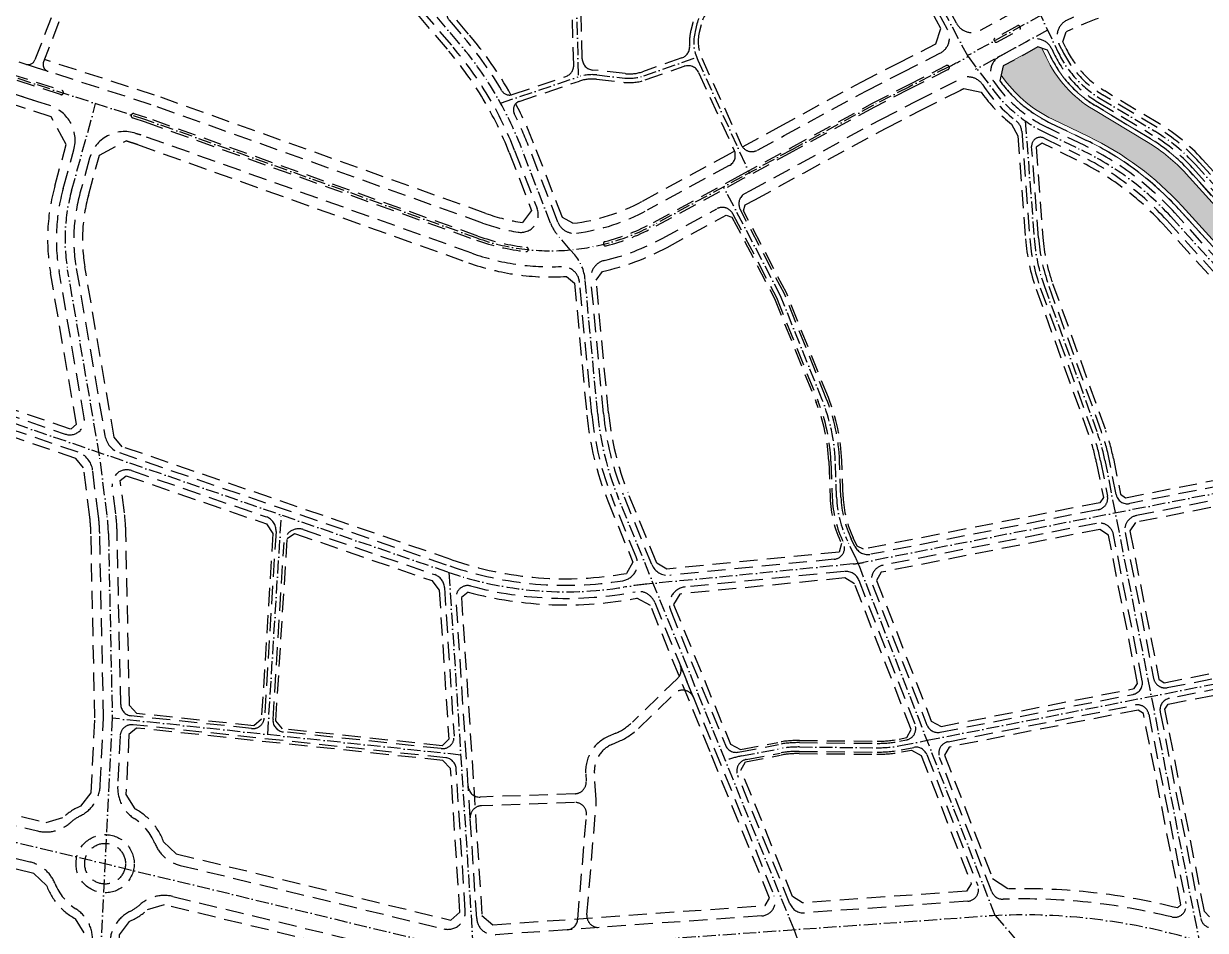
# Model space of a CAD drawing. Header units: metres. Extents: x 566631 to 571261, y 2062953 to 2068466.
# Drawn here: x 567817 to 568630, y 2064263 to 2064887 of the extents above; entities that cross this region are included whole.
import ezdxf

# ---------------------------------------------------------------- set-up
doc = ezdxf.new("R2010")
doc.units = ezdxf.units.M
doc.linetypes.add('ACAD_ISO10W100', pattern=[18.5, 12, -3, 0.5, -3])
doc.linetypes.add('HIDDEN', pattern=[0.375, 0.25, -0.125])
doc.layers.add('datKeSog', color=251, linetype='CONTINUOUS', lineweight=13)
doc.layers.add('datMatNc', color=150, linetype='CONTINUOUS', lineweight=13)
for name, color, linetype in [('hacth sdd', 8, 'CONTINUOUS'), ('LogDg phu', 7, 'CONTINUOUS'), ('TimDg', 222, 'CONTINUOUS'), ('ViaHeSphu', 32, 'CONTINUOUS')]:
    doc.layers.add(name, color=color, linetype=linetype)

msp = doc.modelspace()

# ---------------------------------------------------------------- hatches: boundary and pattern name
at = {"layer": 'hacth sdd'}
h = msp.add_hatch(dxfattribs=at)
h.set_pattern_fill('DASH', color=152, scale=0.5, style=0)
h.set_pattern_definition([(0, (0, 0), (1.5875, 1.5875), [1.5875, -1.5875])])
edge = h.paths.add_edge_path()
edge.add_line((568837.459023007, 2064562.002088362), (568933.7567617416, 2064568.028047977))
edge.add_arc((568912.1476168188, 2064913.352598005), 345.9999999948964, 273.5806910419092, 279.8559016471669)
edge.add_line((568971.3727304877, 2064572.459086909), (569082.6604939118, 2064591.793659801))
edge.add_arc((569096.1829909639, 2064513.95959224), 78.99999999729455, 80.1275580285789, 99.85590164773942, ccw=False)
edge.add_line((569109.7279568327, 2064591.789752841), (569284.9648101089, 2064561.292871193))
edge.add_line((569284.9648101089, 2064561.292871193), (569492.7074316298, 2064518.576231566))
edge.add_line((569492.7074316298, 2064518.576231566), (569496.983472617, 2064555.471076337))
edge.add_line((569496.983472617, 2064555.471076337), (569291.8644043459, 2064597.64825334))
edge.add_line((569291.8644043459, 2064597.64825334), (569116.071801603, 2064628.241853377))
edge.add_arc((569096.1829909626, 2064513.95959224), 115.9999999972407, 80.12755802993507, 99.85590164718238)
edge.add_line((569076.3271725073, 2064628.247590179), (568965.0394090795, 2064608.913017286))
edge.add_arc((568912.1476168189, 2064913.352598), 308.9999999906065, 273.5806910426058, 279.85590164648255, ccw=False)
edge.add_line((568931.4459572303, 2064604.955817778), (568810.8221634476, 2064597.407622779))
edge.add_arc((568807.1373670582, 2064656.292444893), 58.99999999822329, 220.3901456688465, 273.58069104279457, ccw=False)
edge.add_line((568762.200030821, 2064618.061098962), (568694.7763724475, 2064697.311241298))
edge.add_line((568694.7763724475, 2064697.311241298), (568616.5685624428, 2064783.595166433))
edge.add_arc((568530.6205212368, 2064705.691801858), 115.999999997092, 42.18918376869899, 58.96195482312342)
edge.add_line((568590.4309485555, 2064805.083515714), (568552.8553574871, 2064827.695180926))
edge.add_arc((568596.1663565818, 2064899.668490959), 83.99999999863894, 205.3666480584097, 238.96195482191018, ccw=False)
edge.add_line((568520.2652314126, 2064863.68211579), (568517.296330753, 2064869.94401073))
edge.add_line((568517.296330753, 2064869.94401073), (568514.691252699, 2064870.789511987))
edge.add_line((568514.691252699, 2064870.789511987), (568490.7543499671, 2064857.700317553))
edge.add_line((568490.7543499671, 2064857.700317553), (568489.3719363239, 2064851.337591742))
edge.add_line((568489.3719363239, 2064851.337591742), (568491.7213949313, 2064848.198518748))
edge.add_arc((568563.374456986, 2064901.827696425), 89.50000000093384, 216.8132451761377, 244.311221008942)
edge.add_line((568524.5777637353, 2064821.173703387), (568549.3283911821, 2064809.268000215))
edge.add_arc((568458.0803025985, 2064619.573413235), 210.4999999985185, 42.3027196844244, 64.31122101195808, ccw=False)
edge.add_line((568613.7659232428, 2064761.249937487), (568733.6363133776, 2064629.526660228))
edge.add_arc((568577.950692733, 2064487.850135976), 210.499999999523, 27.90010799035599, 42.30271968459482, ccw=False)
edge.add_line((568763.9831722159, 2064586.349712509), (568829.830152009, 2064461.986975649))
edge.add_line((568829.830152009, 2064461.986975649), (568851.5062817704, 2064457.856450257))
edge.add_line((568851.5062817704, 2064457.856450257), (568872.0747026269, 2064482.200784263))
edge.add_line((568872.0747026269, 2064482.200784263), (568846.460165381, 2064524.841300676))
edge.add_line((568846.460165381, 2064524.841300676), (568837.459023007, 2064562.002088362))

# ---------------------------------------------------------------- linework, layer by layer
at = {"layer": 'datKeSog'}
msp.add_lwpolyline([(568697.0307998104, 2064699.291083694), (568618.7913566122, 2064785.60990862, 0.07331596124038856), (568591.9777699516, 2064807.653991073), (568554.4021788836, 2064830.265656284, -0.1476462280280203), (568522.975985883, 2064864.967343475), (568521.2202547744, 2064868.670466282), (568517.2963307527, 2064869.94401073), (568520.2652314152, 2064863.682115785, 0.1476462280085317), (568552.8553574871, 2064827.695180926), (568590.4309485555, 2064805.083515714, -0.07331596123945902), (568616.5685624428, 2064783.595166433), (568694.7763724445, 2064697.311241298)], format="xyb", dxfattribs=at)
msp.add_lwpolyline([(568763.9831722155, 2064586.34971251, 0.06292610803378292), (568733.6363133776, 2064629.526660228), (568613.7659232436, 2064761.249937486, 0.09632648629226859), (568549.3283911821, 2064809.268000215), (568524.5777637387, 2064821.173703386, -0.1205616375840318), (568491.7213949313, 2064848.198518748), (568489.3719363239, 2064851.337591742), (568488.5288899865, 2064847.45736912), (568489.319616315, 2064846.400892681, 0.1205616375679584), (568523.2773159151, 2064818.470217589), (568548.0279433639, 2064806.564514414, -0.09632648628890138), (568611.5471257978, 2064759.230794624), (568731.4175159339, 2064627.507517365, -0.06292610803363761), (568761.3318779711, 2064584.94591807), (568826.0546551674, 2064462.706420758), (568829.8301520089, 2064461.986975648)], format="xyb", close=True, dxfattribs=at)
at = {"layer": 'datMatNc'}
msp.add_lwpolyline([(568694.7763724475, 2064697.311241298), (568616.5685624428, 2064783.595166433, 0.07331596123945902), (568590.4309485555, 2064805.083515714), (568552.8553574871, 2064827.695180926, -0.1476462280266018), (568520.2652314126, 2064863.68211579), (568517.296330753, 2064869.94401073), (568514.691252699, 2064870.789511987), (568490.7543499671, 2064857.700317553), (568489.3719363239, 2064851.337591742), (568491.7213949313, 2064848.198518748, 0.1205616375734042), (568524.5777637353, 2064821.173703387), (568549.3283911821, 2064809.268000215, -0.09632648629079113), (568613.7659232428, 2064761.249937487), (568733.6363133776, 2064629.526660228, -0.06292610803471108)], format="xyb", dxfattribs=at)
at = {"layer": 'LogDg phu', "linetype": 'HIDDEN', "ltscale": 50}
for points in [[(568219.9040625351, 2065762.241481348), (568255.5828548796, 2065685.758401992, -0.220404880614), (568255.7409325767, 2065625.222733359), (568212.9479219494, 2065532.224548644, 0.1756743839576393), (568207.0947880781, 2065462.257917624), (568241.8215101949, 2065333.959780127, -0.06672391225728513), (568246.0588169647, 2065301.820961815), (568245.8762171817, 2065217.381601033, 0.1283813555516594), (568262.0753315474, 2065154.778011088), (568316.2948931213, 2065057.520015525, 0.1708277383272256), (568355.0973110627, 2065023.223284748), (568397.1522476024, 2065006.159713448, -0.04722914391185323), (568417.5517793545, 2064995.543719452), (568467.9269953085, 2064962.953678723, -0.139351537267987), (568493.875821413, 2064933.346979214), (568504.4175324403, 2064911.112794073, -0.397422251051409), (568499.3318227461, 2064895.443189092), (568475.0426876044, 2064882.161386677, -0.4171765634902314), (568458.6990420948, 2064887.039464839), (568441.4530831336, 2064919.349488458, 0.1507346211731646), (568397.9761803983, 2064962.371961427), (568333.3797656427, 2064996.077785008, -0.1101080369731344), (568301.352296272, 2065023.06841786)], [(568112.4684752321, 2064870.586365261, -0.0849013541954209), (568154.7936374525, 2064799.645257384), (568170.2598522492, 2064759.596116322, -0.5794754564461652), (568157.1368115601, 2064743.42912617, -0.04540292158535), (568132.7414940598, 2064749.714826037), (567904.8014558363, 2064831.094908206), (567826.0572873947, 2064856.48927033), (567810.6215260322, 2064861.467179445), (567780.628270253, 2064870.429194893), (567744.2255323324, 2064881.67364383), (567725.2216578388, 2064887.757598304, -0.4156601662961143), (567720.0539075398, 2064897.853450159), (567762.3080602807, 2065027.629061563), (567792.2382649466, 2065119.554005219, -0.4180660477980673), (567802.4216856877, 2065124.650985519), (567935.4803815087, 2065079.386420991, -0.2205237532354463), (567944.6087881036, 2065070.675429731, 0.091448498927731), (567969.5422333549, 2065030.646948267), (568066.6272611186, 2064924.208312495), (568112.4684752186, 2064870.586365277)], [(568200.4631384478, 2064938.531424362, 0.0333845003724167), (568209.2459720343, 2064944.109301342), (568214.461070944, 2064947.932235827, -0.0620810767274913), (568230.0177514625, 2064956.604661068), (568271.4085000171, 2064973.355872329), (568311.771077457, 2064995.621743156, -0.2808392242003739), (568320.0930820504, 2064995.259781566, 0.027535109762419), (568329.9102498464, 2064989.428539927), (568351.4285701868, 2064978.200475462, -0.5186125629709131), (568353.1630346024, 2064965.237877741), (568286.9263036011, 2064903.907214633, 0.1474434992731301), (568277.2792627075, 2064887.482308365), (568275.959785689, 2064882.050068256, 0.0808348235365599), (568275.14470236, 2064871.480522341, -0.3422072071757647), (568269.813035922, 2064863.254595528), (568242.6801300535, 2064853.769837994, -0.1121066771020811), (568230.7991565018, 2064852.421453037), (568208.4059230017, 2064854.900891452, -0.3748521198173825), (568201.2890193721, 2064862.644652898), (568200.2667463932, 2064902.01644406, 0.05448347691001901), (568196.5284022415, 2064929.577042215, -0.3412395672775776), (568200.4631384476, 2064938.531424362)], [(568534.7747525554, 2064889.260176251, -0.1379653087994787), (568649.1342004661, 2064908.047292006), (568675.4561679289, 2064905.103560612, -0.4297235809467969), (568682.4596373081, 2064895.846718625), (568673.1340428499, 2064839.506446278, 0.1702103980615605), (568677.8062299537, 2064812.793789455), (568682.6140214127, 2064806.135308351, -0.1197603802362058), (568695.4469550629, 2064774.646581407), (568697.620037901, 2064760.131120938, -0.2810122495357926), (568695.1899943952, 2064754.372126527, 0.02818940916542651), (568688.3564669541, 2064748.846384983), (568679.573985006, 2064740.885937212, -0.4142135623730951), (568671.098912293, 2064741.302041175), (568625.4597391192, 2064791.654135182, 0.07331596123510126), (568596.6182341421, 2064815.365417146), (568559.042643072, 2064837.977082359, -0.1476462280210708), (568531.1082492945, 2064868.823026527), (568529.0107021151, 2064873.247095088, -0.4158855220690078), (568534.7747525556, 2064889.260176251)], [(567843.4457248935, 2064840.899850589, -0.9999999999999998), (567842.524945875, 2064838.044650771), (567806.9134676185, 2064849.529066602), (567776.9942865431, 2064858.468948453), (567740.4752443322, 2064869.749322645), (567714.9717985612, 2064877.91406837), (567681.1212176314, 2064888.795377433), (567642.7878017973, 2064900.850206641, -0.9999999999999998), (567643.6877697066, 2064903.712034338), (567682.0302537418, 2064891.654353424), (567715.8881906109, 2064880.770679786), (567741.3753134522, 2064872.61115973), (567777.8664426337, 2064861.339407599), (567807.8034016379, 2064852.394213685), (567843.4457248935, 2064840.899850589)], [(567858.7760916166, 2064615.77055927), (567841.4898764219, 2064716.499695252, -0.1102106737775611), (567844.3176203083, 2064773.486933197), (567851.6259803068, 2064799.985128878, 0.4017190827836611), (567835.1989766508, 2064830.425428776), (567804.095343224, 2064840.456100842), (567774.2324589237, 2064849.379161159), (567737.6250254521, 2064860.686838545), (567712.0698904049, 2064868.868132222), (567678.242603283, 2064879.741953463), (567637.5070886915, 2064892.552178185, 0.4072795587421567), (567625.0416432299, 2064886.238169898), (567565.426164964, 2064711.28610289, 0.4136342786533171), (567571.6475815631, 2064698.60153214), (567845.676032616, 2064604.620022286, 0.569625543045786), (567858.7760916168, 2064615.77055927)], [(568484.5106734046, 2064875.371381555), (568484.9904490863, 2064874.49399037, 0.4142135623388463), (568486.3476159553, 2064874.096374865), (568502.1406573185, 2064882.732337145, 0.414213562356736), (568502.5382728231, 2064884.089504014), (568502.0584971417, 2064884.966895201, 0.414213562373095), (568500.7013302726, 2064885.364510706), (568484.9082889092, 2064876.728548424, 0.4142135622997042), (568484.5106734043, 2064875.371381555)], [(568728.6440191289, 2064624.983588786), (568608.7736290139, 2064756.706866022, 0.0963264863226163), (568546.4023835907, 2064803.185157164), (568521.6517561462, 2064815.090860337, -0.1298472536618137), (568484.2603084294, 2064847.009686809, -0.4454756986353855), (568488.3665814879, 2064864.372833685), (568507.5568442595, 2064874.866466916, -0.4312066367033144), (568524.1571703277, 2064869.478683413), (568525.6867403495, 2064866.252571166, 0.1476462280912429), (568555.9490002799, 2064832.836131642), (568593.5245913342, 2064810.224466438, -0.07331596127991584), (568621.0141507809, 2064787.624650807), (568699.2852271566, 2064701.27092611)], [(567894.2605470644, 2064811.378546493), (567897.7249617943, 2064810.261300557), (567894.2606445338, 2064811.37851506, 0.4268194137726492), (567862.4873239069, 2064794.232151329), (567855.8856981363, 2064770.296388517, 0.1102106737778145), (567853.3169842246, 2064718.529355574), (567873.0610029805, 2064603.478262682, 0.27418925409048), (567882.9786839861, 2064591.826608011), (568110.2265539983, 2064513.889087827, 0.1234157118596887), (568229.1735321172, 2064503.777877414, 0.4820371392467595), (568238.3663424499, 2064520.148576572), (568222.1089641926, 2064560.074453945, -0.0734979805739072), (568207.9320341868, 2064618.017437851), (568199.43268338, 2064708.924310102, 0.4005344425335604), (568186.9294379365, 2064719.794381566, -0.0976118770399717), (568125.3442759543, 2064728.995724602), (567897.7249617943, 2064810.261300557)], [(568603.2266353853, 2064751.659008885), (568723.0970255189, 2064619.935731627, -0.0326947063878026), (568739.0771514722, 2064599.887302995, -0.541363352395222), (568734.048340857, 2064587.469689683), (568577.7777754882, 2064556.826624018, -0.4142135623675753), (568568.3878806443, 2064563.137715431), (568563.6602259022, 2064587.247355354, 0.0381934236646007), (568558.4522072725, 2064606.066564971), (568521.953977136, 2064707.203939444, -0.0679081945557611), (568515.0541303877, 2064739.461333126), (568510.330478537, 2064802.227741584, -0.5773072838162073), (568518.9144548721, 2064808.084985725), (568543.1512640484, 2064796.426442662, -0.0963264863226008), (568603.226635404, 2064751.659008864)], [(568216.4534507046, 2064723.925193594, 0.0665807235424309), (568256.3347181157, 2064739.15062082), (568293.8051917675, 2064759.506984229, -0.4189499738354879), (568304.7144980198, 2064756.182321978), (568334.854190364, 2064698.50261197), (568363.5736313233, 2064626.914749794, -0.0862966128446377), (568372.2611599697, 2064586.026024697), (568373.19022616, 2064561.054375936, 0.1037827789290014), (568380.9298774273, 2064529.968196008), (568380.9252106507, 2064529.977836336, -0.5218782281303203), (568374.5044937346, 2064518.530187338), (568261.4367671732, 2064507.454145239, -0.3318766164643333), (568249.1528984586, 2064514.871499331), (568229.5182683727, 2064563.091441112, -0.0734979805739072), (568215.8972963989, 2064618.762151147), (568207.2614573254, 2064711.128866826, -0.3742049607338671), (568216.4534509359, 2064723.925192624)], [(567881.4290269592, 2064536.458196757, 0.0262102819930557), (567880.4564887579, 2064549.675763702), (567878.0398016165, 2064568.776361441, -0.5551137921710348), (567891.2048439893, 2064579.490749219), (567983.946059385, 2064547.683980925, -0.3377163618010151), (567990.6824886815, 2064537.601674485), (567982.6893628682, 2064409.581901837, -0.4268674921836228), (567973.8635507893, 2064402.124790217), (567891.06435295, 2064410.881343194, -0.3776572728676508), (567883.9074833011, 2064418.668683305), (567881.4290269593, 2064536.458196746)], [(568594.2315933028, 2064436.539254089, 0.4142135623796562), (568603.6214881467, 2064430.228162676), (568798.6076547926, 2064468.462963287, 0.5029790780622126), (568804.1383710618, 2064480.056908255), (568754.5917697189, 2064573.633727813, 0.3306905127344969), (568741.6774901676, 2064579.794289747), (568582.453537343, 2064548.572094893, 0.4142135623865765), (568574.5646730772, 2064536.834726337), (568594.2315933028, 2064436.539254089)], [(568438.3665572025, 2064404.537102656, 0.3631604154700141), (568447.3616027968, 2064399.587191255), (568580.0700087621, 2064425.609957529, 0.4142135623665338), (568586.3811001746, 2064434.999852374), (568566.7141799493, 2064535.295324623, 0.4142135623609168), (568554.9768113943, 2064543.184188889), (568408.2441179897, 2064514.411402737, 0.4671787540553394), (568400.8488152854, 2064500.972559169), (568438.3665572022, 2064404.537102658)], [(568113.1217851493, 2064396.800250237, -0.4648253232173395), (568104.2969548617, 2064388.330610532), (567995.7617948803, 2064399.808908668, -0.4016718517703964), (567988.618702755, 2064408.26306518), (567996.225848721, 2064530.100894315, -0.4950852490940389), (568009.4505496798, 2064538.93689464), (568099.7979232582, 2064507.951124558, -0.3028041335794833), (568106.5331253157, 2064499.134478223), (568113.1217851493, 2064396.800250236)], [(568419.4825996391, 2064393.356119588), (568424.2093785732, 2064394.282992778, 0.4671787539805914), (568430.1256207358, 2064405.034067632), (568391.6874976654, 2064503.835268246, 0.3362288939810305), (568381.3930157686, 2064510.161903484), (568272.0806055521, 2064499.453729771, 0.501640598894518), (568262.1365617528, 2064482.985414113), (568299.7085243193, 2064390.713859231, 0.3572210819571293), (568308.6150696966, 2064385.872203486), (568336.1872424217, 2064391.125297881, -0.0494043886508436), (568350.618725425, 2064392.420911042), (568404.058916631, 2064391.929691736, 0.0507496612979441), (568419.4825996446, 2064393.356119589)], [(568124.5517702826, 2064500.136167859, 0.1126517687590185), (568237.7240264949, 2064496.150805216, -0.3574725224627673), (568251.0943570317, 2064488.89032931), (568268.757047024, 2064445.513200258), (568277.7016103847, 2064423.546587053), (568292.0362701783, 2064388.342640878), (568333.2946570241, 2064287.017736718, -0.5100164278055593), (568324.7421341796, 2064273.271676078), (568213.0306860502, 2064265.330143473), (568190.8209022736, 2064263.751256753), (568141.5342059807, 2064260.24748062, -0.4161700683870292), (568128.7080716714, 2064271.446264145), (568124.2635228494, 2064340.47843208), (568122.8494265091, 2064362.44199688), (568114.5150718996, 2064491.890134383, -0.5125818653976186), (568124.5517702927, 2064500.136167857)], [(568420.6371509262, 2064387.468249742), (568429.2343482169, 2064389.154072536, -0.3631604155023407), (568438.2293938126, 2064384.204161134), (568473.2377061497, 2064294.218932561, -0.505092431414057), (568466.3493481657, 2064283.338489515), (568354.1238811035, 2064275.360415461, -0.3244889016912965), (568344.15314352, 2064281.564008127), (568308.1712900007, 2064369.930474636, -0.47359927324145), (568314.0833529653, 2064380.806104759), (568337.3101733265, 2064385.23131568, -0.0494043886508436), (568350.563576084, 2064386.421164501), (568404.0037672904, 2064385.929945196, 0.0507496612979441), (568420.6371509321, 2064387.468249743)]]:
    msp.add_lwpolyline(points, format="xyb", dxfattribs=at)
for points in [[(568321.76773393, 2064799.782738483), (568340.0937476843, 2064809.794390565), (568396.3361005252, 2064840.419505874), (568420.8577061285, 2064853.049593728), (568447.2985319704, 2064866.433398295, 0.420587936317578), (568452.4654424104, 2064882.790545665), (568434.8386761646, 2064915.814005538, 0.1507234613581269), (568394.506664599, 2064955.722716348), (568372.1387641939, 2064967.39408399, 0.3169916071947208), (568363.0026660729, 2064966.171625542), (568291.0027645525, 2064899.504662406, 0.1474434992728812), (568283.1097310939, 2064886.066102732), (568281.7902540754, 2064880.633862624, 0.1681799303067932), (568283.465065779, 2064863.049620962), (568310.654581257, 2064803.481510531, 0.4354044495373408)], [(568250.3676175624, 2064750.134413926), (568310.6033717092, 2064782.858337113), (568344.6425836335, 2064801.454238628), (568400.7832198888, 2064832.023967169), (568425.1779365077, 2064844.588699636), (568451.5889115854, 2064857.957394357, -0.9999999999999998), (568452.9437683062, 2064855.280761534), (568426.5422197857, 2064841.916838343), (568402.1875733724, 2064829.372744419), (568346.0790581442, 2064798.820506436), (568312.0385698773, 2064780.223907646), (568251.7997216955, 2064747.49830358, -0.0607247521905252), (568217.7018359415, 2064734.023022818, -1.017753043112457), (568216.9449374664, 2064736.925970407, 0.0607247521905252)], [(567893.0379833366, 2064824.906745392, 0.999999999944602), (567892.1172043182, 2064822.051545573), (567900.780720585, 2064819.257631132), (568128.5385292263, 2064737.942609312, 0.0577563282772108), (568162.5233850209, 2064730.07362684, 1.03761826594005), (568162.8591291375, 2064733.05478029, -0.0577563282772108), (568129.5472407861, 2064740.767941326), (567901.7456970457, 2064822.09857763)]]:
    msp.add_lwpolyline(points, format="xyb", close=True, dxfattribs=at)
for points, elevation in [([(568120.0694717767, 2064877.084430475, -0.0439147333093754), (568146.029571701, 2064840.68701108, 0.3549365978859249), (568153.1182751157, 2064838.04401697), (568189.9600080996, 2064850.468052746, 0.3290338418331401), (568195.4009400097, 2064858.256264093), (568194.2687678534, 2064901.860708908, 0.0483783359486836), (568191.3838496932, 2064925.257740306), (568191.3838496932, 2064925.257740305, 0.4190859084002039), (568181.6803535087, 2064931.255048001, -0.0257480511665585), (568173.7946795429, 2064929.749708014), (568156.8109413054, 2064927.405821245, 0.1944963129194146), (568142.5100044714, 2064919.192234977), (568140.4295812875, 2064916.540570555, -0.1051588974920348), (568131.4898988986, 2064909.071918969), (568111.420030807, 2064898.458540116, 0.4804947697682678), (568109.6643137418, 2064889.255679556), (568120.069471763, 2064877.084430492)], 0.0008399783477168), ([(568154.5359451004, 2064824.99633348, -0.4547904645067657), (568157.9902392622, 2064833.354993699), (568199.4134155678, 2064847.324016942, -0.1093134295260561), (568211.0125274843, 2064848.575614779), (568230.1388556839, 2064846.457896813, 0.1121066771090604), (568244.6600455808, 2064848.105922873), (568271.4320398704, 2064857.464517772, -0.3875425246821897), (568281.3496445842, 2064853.234502443), (568305.8492970793, 2064799.559474415, -0.3940133229505025), (568302.3905240899, 2064789.207975326), (568245.832621136, 2064758.482096683, -0.0925654265110067), (568197.2835985622, 2064742.76695566, -0.3455183970769982), (568184.5521980796, 2064750.345087325), (568164.1221916464, 2064803.247767155, 0.0233141815721237), (568154.5359451148, 2064824.996333451)], 3.0256135e-09), ([(568509.0710496886, 2064739.011060601, 0.0679081945557611), (568516.3102331603, 2064705.167237714), (568552.8084633028, 2064604.029863225, -0.0381934236646007), (568557.7723560546, 2064586.092804076), (568562.5000107981, 2064561.983164145, -0.4142135623756534), (568556.1889193854, 2064552.593269301), (568399.7748991997, 2064521.922073609, -0.3407357162504407), (568388.8498238621, 2064527.377991166), (568386.3303713432, 2064532.582515319, -0.1037827789290312), (568379.1860778658, 2064561.277450638), (568378.257011676, 2064586.249099385, 0.0862966128446377), (568369.1422275194, 2064629.148745409), (568340.3110026428, 2064701.015247119), (568309.8677695304, 2064759.275857001, -0.4094929608769322), (568313.1391870751, 2064770.010449925), (568316.583364075, 2064771.881547667), (568350.6278940934, 2064790.4803545), (568406.634692736, 2064820.977205714), (568430.862450165, 2064833.455944252), (568461.2929472033, 2064848.859238674, -0.3812289717213299), (568476.7334971577, 2064844.754002133, 0.082022254298913), (568499.686021085, 2064819.926257899, -0.2117664195249968), (568503.5191778238, 2064812.782597577), (568509.0710496898, 2064739.011060586)], 3.0256135e-09), ([(567869.4316825207, 2064536.205755824, 0.0262102819930557), (567868.5514009075, 2064548.169482427), (567864.554465218, 2064579.759777873, 0.2860795203820338), (567854.5393091518, 2064592.065656353), (567679.941572522, 2064651.946149938, 0.5510054199656702), (567666.7615198985, 2064641.35670566), (567697.2895344235, 2064372.997637099, 0.3151290315823712), (567708.6801652601, 2064360.11030573), (567826.6414379558, 2064331.691367495, 0.2424061696268835), (567848.8846956748, 2064337.116405219, -0.0602861032696012), (567856.2497694644, 2064342.095198122, 0.2679491923692663), (567869.807588621, 2064363.099615266), (567872.1015178686, 2064409.320887496), (567869.4316825209, 2064536.205755815)], 3.0256135e-09), ([(568632.045941452, 2064265.417708299, -0.042595638389307), (568699.0498481558, 2064237.924233227, 0.2934049785635131), (568711.9569434614, 2064239.170708615), (568728.1155109014, 2064251.895389169, -0.0909604640198153), (568793.1386833797, 2064286.214945623), (568803.1518393521, 2064289.358756326, 0.4688040093822401), (568847.6981588525, 2064397.787160389), (568815.6253651937, 2064458.361850537, 0.3306905127239666), (568807.0158454922, 2064462.468891826), (568605.064677256, 2064422.868325369, 0.4142135623665339), (568598.7535858435, 2064413.478430524), (568626.5919695662, 2064271.510912983, 0.2748552457491418), (568632.0459413478, 2064265.417707972)], 3.0256135e-09), ([(568606.6438192399, 2064272.537108377, 0.0687666951683589), (568490.7007787173, 2064284.751398885, -0.3181584851590053), (568482.986323866, 2064289.84662962), (568447.0228602618, 2064382.286975261, -0.4671787540943268), (568452.939102425, 2064393.038050117), (568581.5131978712, 2064418.250120222, -0.4142135623796562), (568590.9030927152, 2064411.93902881), (568616.4136253853, 2064281.84286265, -0.5484815551934688), (568606.6438191483, 2064272.537108046)], 3.0256135e-09), ([(567907.4564781755, 2064323.005436163, 0.2424061696295774), (567924.7887491707, 2064308.045959882), (568106.061311674, 2064264.374222201, 0.5052966172027012), (568120.8471126206, 2064276.811444829), (568114.5558911726, 2064374.525897501, 0.3653505085556579), (568107.4137808383, 2064381.967525928), (567892.3439526493, 2064404.712557201, 0.4306460191103084), (567883.512426778, 2064397.153469451), (567881.7928374627, 2064362.5047958, 0.2679491924890588), (567893.2042867249, 2064340.261171412, -0.1548451714326683), (567907.4564781775, 2064323.005436159)], 3.0256135e-09), ([(567704.1398282414, 2064314.99137553, 0.1182637780474158), (567723.4277781249, 2064261.938636112), (567756.9894724038, 2064211.172228662, -0.1612753014692465), (567778.1810303831, 2064132.881117429), (567776.5692277516, 2064103.845745043, 0.3909915685067091), (567785.2041344199, 2064093.382987489), (567845.1462302014, 2064085.217759526, 0.4395720229050724), (567856.4836586801, 2064094.630570609), (567864.4845912796, 2064255.844472274, 0.2679491924267486), (567853.0731420203, 2064278.088096655, -0.1548451714326683), (567838.8209505696, 2064295.343831903, 0.2424061696295776), (567821.4886795743, 2064310.303308185), (567715.274800479, 2064335.892093392, 0.5207633259302888), (567702.9967207868, 2064325.039957354), (567704.1398282432, 2064314.991375518)], 3.0256135e-09), ([(567897.392733067, 2064281.232862844, -0.2424061696268835), (567919.6359907895, 2064286.657900571), (568112.1008081929, 2064240.289752506, -0.3604943507620905), (568121.2754615536, 2064228.028718863), (568112.8133461332, 2064057.52226525, -0.4395720228857356), (568103.7434033502, 2064049.992016383), (567876.9704694008, 2064080.882706431, -0.3893017981580232), (567868.3324831435, 2064091.286883304), (567876.469840121, 2064255.249652795, -0.2679491924593307), (567890.0276592788, 2064276.254069944, 0.0602861032955903), (567897.3927330703, 2064281.232862847)], 3.0256135e-09)]:
    msp.add_lwpolyline(points, format="xyb", dxfattribs=dict(at, elevation=elevation))
msp.add_lwpolyline([(567827.5536276345, 2064832.890992454), (567804.095343224, 2064840.456100842)], dxfattribs=at)
msp.add_circle((567873.1387143725, 2064309.174634033, 3.0256135e-09), 20, dxfattribs=at)
at = {"layer": 'TimDg', "linetype": 'ACAD_ISO10W100', "ltscale": 0.75}
msp.add_line((567874.5039448326, 2064548.922623064), (567869.3637835957, 2064589.548548704), dxfattribs=at)
at = {"layer": 'TimDg', "linetype": 'ACAD_ISO10W100', "ltscale": 0.75, "elevation": 3.0256135e-09}
for points in [[(568193.0832087187, 2064731.240113768), (568184.7157054999, 2064740.92365648, -0.0862336663825151), (568179.4295796582, 2064749.730688863), (568159.4579145457, 2064801.446512279, 0.0849013541956927), (568116.2689734908, 2064873.835397884), (568070.3755392325, 2064927.518428707), (567973.2363552547, 2065034.016438346, -0.1207984345953523), (567944.7460514054, 2065086.286763092), (567937.6049701774, 2065113.281919116, 0.0391189925667646), (567931.1509287739, 2065131.714255496), (567911.5358318719, 2065176.233901991, -0.0246099039764934), (567907.1371189428, 2065187.717800724), (567888.8675841781, 2065243.485025859, 0.0483446112677103), (567879.1840451456, 2065265.571395449), (567865.760662158, 2065289.579750052, -0.0224059596606717), (567860.7394272942, 2065299.588148365), (567833.9884807371, 2065359.458147712, -0.0220428909642775), (567829.94205585, 2065369.704159035), (567818.8108764227, 2065401.985918375, -0.0883305273864666), (567812.0089292399, 2065445.278166935), (567816.6230883118, 2065671.866621091), (567816.2204722706, 2065715.087808976, 0.0964100116880603), (567797.0989186661, 2065808.676516364)], [(568466.6627547964, 2064864.155845218), (568438.1458700197, 2064917.58176504, 0.1507291982268595), (568396.2414224986, 2064959.047338888), (568331.6450077461, 2064992.753162467, -0.110108036999279), (568298.3697148903, 2065020.795378418), (568268.8184236551, 2065059.571270048, -0.057586511697337), (568245.3623856292, 2065099.045053703), (568215.01614167, 2065166.796397963, -0.0986418639313667), (568197.6205557436, 2065242.988865033), (568194.7579413396, 2065345.874150332, 0.0730692909294713), (568184.7091250237, 2065403.144221969), (568162.0914489176, 2065471.492580122, -0.2326460248807129), (568174.1992281175, 2065558.938649308), (568196.5029609231, 2065591.910382419, 0.207939002118225), (568211.1459983261, 2065670.282424197), (568198.5799684294, 2065725.103991018), (568170.7033791732, 2065808.308389804, -0.0775633036579484)], [(568002.3813178738, 2065650.407183904), (568092.4179809171, 2065353.487780277), (568110.4298477746, 2065301.947310646, -0.0132965782069828), (568112.4551466685, 2065295.616253262), (568161.747584562, 2065126.125437117), (568174.0200758583, 2065086.79578962, -0.0577996226111657), (568179.3749111196, 2065058.494337125), (568185.7568498529, 2064969.420825461, 0.0403082202994431), (568188.8055028704, 2064949.53170356), (568192.1744098875, 2064935.31468689), (568194.2007093335, 2064926.400113608, -0.0494265828732528), (568197.2677571231, 2064901.938576491), (568198.6131121218, 2064850.123614017)], [(568145.1227007235, 2064832.181700382), (568198.4547757643, 2064850.166728627, -0.1093134295141958), (568211.3426778932, 2064851.55739289), (568230.4690060929, 2064849.439674925, 0.1121066771025103), (568243.670087817, 2064850.937880434), (568279.9746217163, 2064863.628732754)], [(568505.9896504824, 2064819.931518354), (568512.0625900389, 2064739.236196856, 0.0679081945091652), (568519.1321051465, 2064706.185588583), (568555.6303352861, 2064605.048214102, -0.0381934236663908), (568560.7162909776, 2064586.670079719), (568625.5757965365, 2064255.905798109)], [(568485.3099412222, 2064273.531259812), (568391.87573169, 2064513.694185118, 0.0199553854456234), (568389.4852442734, 2064519.180222834), (568383.6301243854, 2064531.275355664, -0.1037827789290157), (568376.1881520129, 2064561.165913287), (568375.2590858226, 2064586.137562048, 0.086296612831595), (568366.3579294202, 2064628.031747604), (568337.5825965035, 2064699.758929544), (568298.490694302, 2064774.570893679)], [(568510.3495453928, 2063813.961701327), (568347.0552813385, 2064263.830150309), (568225.8136162782, 2064561.582947539, -0.0734979805268285), (568211.9146652934, 2064618.389794492), (568203.2620039929, 2064710.936436331, 0.1560987163167979), (568196.0918074201, 2064727.75832317), (568193.0832087187, 2064731.240113768)], [(566803.1554961894, 2064656.081977068), (567685.0255780105, 2064355.581916561, 0.0230043455598889), (567707.1069396714, 2064349.174598789), (568107.6248733317, 2064252.68280823, 0.0769972865294169), (568145.7657517053, 2064249.520539343), (568475.0604647789, 2064272.929999566, -0.1609279775912595), (568727.3868973779, 2064208.997598203), (569232.8136818934, 2063846.674202743, 0.1296282518077459), (569447.2422016178, 2063764.948266778), (569685.3651785232, 2063739.535575265)], [(567875.4303547401, 2064536.331976281), (567878.104649222, 2064409.235186033), (567859.5427609335, 2064035.224482185, -0.0786159736723757), (567843.5228711085, 2063958.75134669), (567820.0545665488, 2063897.040982902, 0.1772023395655189), (567818.5340301701, 2063776.785366473), (568075.9617958516, 2063044.672441034)], [(568485.3099412222, 2064273.531259812), (568508.5288019626, 2064246.393896698, -0.1301349856419403), (568525.1900594361, 2064211.807461107), (568534.795, 2064161.894), (568543.2848284153, 2064111.874003428, -0.3787678443040013), (568522.3048843951, 2064078.112145672), (568425.0291292712, 2064049.015660445)]]:
    msp.add_lwpolyline(points, format="xyb", dxfattribs=at)
at = {"layer": 'TimDg', "linetype": 'ACAD_ISO10W100', "ltscale": 0.75}
for points in [[(568222.6227932542, 2065763.509749174), (568258.3015855985, 2065687.026669818, -0.2204048806139933), (568258.4662498666, 2065623.968681657), (568215.6732392394, 2065530.970496943, 0.1756743839576164), (568209.9905849955, 2065463.041728962), (568244.7173071122, 2065334.743591466, -0.06672391225728513), (568249.0588099502, 2065301.814474343), (568248.8762101671, 2065217.37511356, 0.1283813555520948), (568264.6956577897, 2065156.238795255), (568318.9152193639, 2065058.980799692, 0.1708277383272324), (568356.2252366152, 2065026.003173945), (568398.2801731547, 2065008.939602645, -0.04722914391202187), (568419.181332737, 2064998.062559617), (568469.5565486909, 2064965.472518888, -0.1393515372680281), (568496.5865758834, 2064934.632206899), (568528.3974948198, 2064867.537798851, 0.1476462280908744), (568557.4958216759, 2064835.406607001), (568595.0714127304, 2064812.794941797, -0.07331596127986884), (568623.2369449501, 2064789.639392995), (568701.539654509, 2064703.250768519)], [(568466.6627547967, 2064864.155845218, -0.00746186775433512), (568453.450431034, 2064857.218440605), (568425.8600781467, 2064843.25276899), (568401.4853966306, 2064830.698355794), (568345.3608208888, 2064800.137372532), (568311.3209707933, 2064781.54112238), (568251.083669629, 2064748.816358753, -0.2132928836256542), (568129.0428850079, 2064739.355275319), (567901.2632088154, 2064820.678104382), (567807.3584346282, 2064850.961640143), (567777.4303645884, 2064859.904178026), (567740.9252788923, 2064871.180241187), (567715.429994586, 2064879.342374078), (567681.5757356866, 2064890.224865429), (567618.4028944597, 2064910.091026453), (567598.4782925664, 2064916.177658895), (567588.7381270727, 2064919.691336821), (567540.5281332404, 2064937.187514827), (567508.7817614633, 2064950.125975439), (567374.5248677114, 2064999.613176575), (567294.7494405756, 2065028.896262279), (567133.511157687, 2065081.394470191)], [(568366.9009205097, 2064973.869678907), (568288.9645340767, 2064901.705938519, 0.1474434992721471), (568280.1944969007, 2064886.774205549), (568278.8750198825, 2064881.34196544, 0.1681799303080862), (568280.7359217752, 2064861.803919149), (568316.307042815, 2064783.872980366)], [(569894.2707901383, 2064829.537108938), (569715.2971181024, 2064838.992665405), (569613.9614490367, 2064844.357097613), (569558.0843041501, 2064847.251853458, -0.02045578973209087), (569546.1074642624, 2064847.943133228, 0.01020555067875711), (569536.0825180522, 2064848.728177194, 0.002918757587861413), (569519.4688373747, 2064849.591230041, -0.0003440812761577016), (569462.2989511293, 2064852.266004681, -0.001619400550951846), (569423.9180327208, 2064854.21278949, 0.002250409837971022), (569332.901604474, 2064858.714238643, -0.01283318854006746), (569320.9532856002, 2064859.558971354), (569184.2859114009, 2064872.753481708, 0.0126472191703774), (569163.0540236626, 2064874.446663502), (569138.0698304175, 2064875.804279635), (569105.8648434135, 2064876.833058286), (569010.3700000101, 2064881.862500023), (568990.1655000106, 2064882.927000023), (568938.998854732, 2064885.745004962, -0.02061511136838766), (568920.0849859813, 2064887.302443278), (568819.6146656007, 2064899.762037044), (568728.9690000165, 2064910.187500018), (568650.3567696908, 2064918.979141094, 0.1541467352538445), (568517.4001434094, 2064892.786154054), (568466.2966631005, 2064864.841712056)], [(568466.6627547964, 2064864.155845218), (568483.3151697742, 2064841.906827512, 0.1205616375841493), (568520.0261963746, 2064811.711503085), (568544.7768238176, 2064799.805799914, -0.0963264862923348), (568606.0001321901, 2064754.182937464), (568725.8705223241, 2064622.459660206, -0.0629261080336721), (568754.70364236, 2064581.43643197), (568851.0122766581, 2064399.541903439, -0.4688040093967176), (568804.2751545585, 2064285.780954913), (568794.2619985866, 2064282.637144211, 0.0909604640247704), (568730.4355716128, 2064248.949236034)], [(567869.3637835956, 2064589.548548703), (567847.4034303232, 2064717.514525413, -0.1102106737777026), (567850.1016592222, 2064771.891660857), (567866.6370787688, 2064831.844753326)], [(568751.9843543496, 2064586.40105999), (568394.6248814103, 2064516.3265084, -0.0240008920084946), (568387.504943185, 2064515.282163512), (568245.6414643571, 2064501.385307958)], [(568299.6933561373, 2064380.144502342, -0.0412570635776084), (568310.8850142995, 2064383.250714563), (568336.7487078736, 2064388.178306781, -0.0494043886500649), (568350.5911507545, 2064389.421037772), (568404.0313419584, 2064388.929818466, 0.0507496612870422), (568420.0598752826, 2064390.412184665), (568438.4361080006, 2064394.015576672)]]:
    msp.add_lwpolyline(points, format="xyb", dxfattribs=at)
for points in [[(568521.34746336, 2064882.407463209), (568471.574195605, 2064855.190409001)], [(567984.9679299747, 2064397.933699984), (567994.391199284, 2064548.858985383)], [(568438.4361080006, 2064394.015576672), (568814.8565916704, 2064467.827798286)]]:
    msp.add_lwpolyline(points, dxfattribs=at)
at = {"layer": 'TimDg', "linetype": 'ACAD_ISO10W100', "ltscale": 0.75, "elevation": 3.0256135e-09}
for points in [[(568108.766692864, 2064509.632468775), (567097.5942868897, 2064856.426785501)], [(568109.6340272921, 2064509.336780963), (568126.3535200837, 2064249.651741776), (568107.9886466521, 2063879.610766876)], [(568117.7104171094, 2064383.895319768), (567878.104649222, 2064409.235186033)]]:
    msp.add_lwpolyline(points, dxfattribs=at)
at = {"layer": 'TimDg', "linetype": 'ACAD_ISO10W100', "ltscale": 0.75}
for centre, radius, start, end in [((567754.9570210058, 2064533.797048597), 120.4999999976029, 1.205405584761994, 7.210984753451401), ((568189.8700886525, 2064746.111303362), 249.9999999998007, 251.0699491034277, 279.2236772350636), ((568270.0146405554, 2064252.576248072), 250, 95.59480744720155, 99.22367723506366)]:
    msp.add_arc(centre, radius, start, end, dxfattribs=at)
at = {"layer": 'ViaHeSphu', "linetype": 'HIDDEN', "ltscale": 50}
for points in [[(567756.2619425982, 2064885.282053774), (567746.3256936127, 2064888.351263694), (567727.3511922712, 2064894.425814564), (567724.1372531939, 2064900.704649825), (567762.1500511771, 2065017.453744991), (567795.7305302816, 2065120.589813858), (567799.4994788937, 2065122.476238599), (567933.9897349967, 2065076.724678821), (567940.4210447479, 2065070.411427037, 0.0938702190959128), (567966.586935835, 2065027.951356205), (568063.6286386276, 2064921.560219526), (568109.4280766143, 2064867.987139175, -0.0849013541954209), (568151.0622157779, 2064798.204253468), (568166.4781167079, 2064758.285398139), (568160.1401293136, 2064750.046116973, -0.0490109050092553), (568135.0951543656, 2064756.307267403), (567907.0530675771, 2064837.723783367), (567831.5532713552, 2064862.071861499)], [(567951.7006812416, 2065055.639562428), (567951.7006812416, 2065055.639562428, 0.6228904894795844), (567946.3214906601, 2065055.384184383), (567906.1461920515, 2064962.744864655, -0.4133252053218345), (567887.7708148828, 2064955.454035451), (567874.9596245919, 2064960.963801567, 0.4258302591209758), (567868.3165519704, 2064958.16308895), (567830.8101079164, 2064860.497327705, 0.4303273207138556), (567833.9431213379, 2064853.946152193), (567833.9431213379, 2064853.946152193)], [(567763.6179044226, 2064875.683530168), (567763.6179044226, 2064875.683530168, -0.4405645771986321), (567760.4665775478, 2064882.355814769), (567803.0575591697, 2064986.349296479, -0.4193324455418574), (567809.6599696421, 2064989.047517294), (567860.2498419139, 2064967.290103834, -0.4026915105762118), (567862.9420595297, 2064960.904372921), (567824.8948553586, 2064861.830487022, -0.3982813381797333), (567818.6925785424, 2064858.864329808), (567818.6925785424, 2064858.864329808)], [(568676.5400097931, 2064811.985079196), (568681.3979062164, 2064805.257205949, -0.1197603802364574), (568693.9634870823, 2064774.424494149), (568695.8616645806, 2064761.745308634), (568693.828425317, 2064757.086503597, 0.02967162027331854), (568686.3417247664, 2064751.069179152), (568677.5592428187, 2064743.108731381), (568673.3217064621, 2064743.316783362), (568627.6825332881, 2064793.668877369, 0.07331596123509165), (568598.1650555384, 2064817.935892504), (568560.5894644681, 2064840.547557717, -0.1476462280205963), (568533.8190037648, 2064870.108254211), (568531.7837992412, 2064874.40083196), (568534.1028189266, 2064881.176828637, -0.1429288325186079), (568648.3562018685, 2064901.090660768), (568678.2178377178, 2064897.751068655), (568680.7093487479, 2064894.457911698), (568671.6541783564, 2064839.751397457, 0.1707380955707112), (568676.5400097934, 2064811.985079197)], [(567801.369742397, 2064823.998295103), (567799.2007061174, 2064824.697791889), (567769.4356004265, 2064833.591635858), (567732.6746452918, 2064844.946734581), (567707.0297341333, 2064853.156769438), (567673.2429046775, 2064864.017585514), (567630.5003178176, 2064877.458980529), (567624.1178963071, 2064874.22615083), (567568.1090227178, 2064709.858297245), (567571.2258907255, 2064703.503453114), (567849.5630966482, 2064608.04420149), (567853.4469815386, 2064611.350095159), (567835.5763225206, 2064715.484865091, -0.110210673777475), (567838.5335813938, 2064775.082205537), (567846.4273940292, 2064803.703098859), (567836.1395757907, 2064822.767091235), (567804.2855426219, 2064833.039761193)], [(568697.0307998041, 2064699.2910837), (568618.7913566116, 2064785.60990862, 0.07331596128014868), (568591.977769938, 2064807.65399108), (568554.4021788838, 2064830.265656284, -0.1476462280914465), (568522.9759858792, 2064864.967343482), (568521.2202547739, 2064868.670466282), (568514.6912526987, 2064870.789511988), (568490.7543499672, 2064857.700317555), (568488.5288899863, 2064847.45736912), (568489.319616315, 2064846.400892681, 0.1205616375839721), (568523.2773159203, 2064818.470217586), (568548.0279433639, 2064806.564514414, -0.0963264862924183), (568611.5471257998, 2064759.230794622), (568731.4175159339, 2064627.507517365, -0.0629261080336376)], [(568461.5795713823, 2064841.158643683, 0.0012018388294576), (568463.7986511928, 2064842.288605217), (568475.684180916, 2064839.585958776), (568477.310723231, 2064837.412762347, 0.0639565844521679), (568496.382323125, 2064817.754490225), (568500.7393374493, 2064809.744458257), (568506.0795093398, 2064738.78592433, 0.0679081945557611), (568513.4883611738, 2064704.148886846), (568549.9865913161, 2064603.011512357, -0.0381934236646007), (568554.8284211314, 2064585.515528432), (568559.6522884829, 2064560.915232681), (568557.2856292032, 2064557.394022114), (568394.6476888128, 2064525.502379084), (568390.3965942338, 2064527.625350399), (568387.6804948221, 2064533.236095147, -0.1037827789289095), (568380.6850407922, 2064561.333219313), (568379.7559746024, 2064586.30486806, 0.0862966128446377), (568370.534376569, 2064629.707244311), (568341.6752057128, 2064701.643405905), (568312.1719956107, 2064758.105050689), (568313.4187439547, 2064762.196040534), (568319.9321597997, 2064765.734545576), (568353.9796679511, 2064784.334979388), (568409.9115175304, 2064814.791019299), (568434.045777813, 2064827.221601236), (568461.5795713575, 2064841.15864367)], [(567895.4733500539, 2064803.632425396), (568122.9906156487, 2064722.403283235, 0.1025239103060579), (568190.5163687847, 2064712.984873435), (568195.9655701398, 2064708.409301275), (568204.4472319697, 2064617.691625777, 0.0734979805739072), (568218.8673936178, 2064558.75452205), (568236.0419210279, 2064516.57625293), (568231.8045854388, 2064508.787688904, -0.1269972164652781), (568111.6864151225, 2064518.145706849), (567884.8959123697, 2064595.92636717), (567879.3206438776, 2064602.476396669), (567859.230538126, 2064719.544185736, -0.1102106737779323), (567861.6697370507, 2064768.701116177), (567869.2899751461, 2064796.330100001), (567887.5541550851, 2064806.186302194), (567895.4733500539, 2064803.632425396), (567887.5541550849, 2064806.186302194)], [(568600.4531385989, 2064749.135080285, 0.0963264863226008), (568541.5257042713, 2064793.047085415), (568517.502925559, 2064804.602674191), (568513.3723430093, 2064801.78418664), (568518.0456707356, 2064739.68646941, 0.0679081945557611), (568524.7758491194, 2064708.222290321), (568561.2740792629, 2064607.08491583, -0.0381934236646007), (568566.6041608239, 2064587.824631007), (568571.4280281756, 2064563.224335254), (568574.9492387422, 2064560.857675975), (568734.2511615991, 2064592.095159957), (568736.3709178515, 2064597.208639407, 0.0335453702121101), (568720.3235287142, 2064617.411803047), (568600.4531385804, 2064749.135080305)], [(568232.7598389476, 2064564.411373007, -0.0734979805739072), (568219.382098616, 2064619.087963221), (568210.8347673581, 2064710.508022047), (568215.2698451903, 2064716.478716065, 0.0708601498457121), (568259.6762944257, 2064732.999696681), (568300.2371615471, 2064755.034959938), (568304.2626338939, 2064753.808178359), (568333.4899872943, 2064697.874453183), (568362.1814822736, 2064626.356250892, -0.0862966128446377), (568370.7621970433, 2064585.970256021), (568371.6912632337, 2064560.998607261, 0.1037827789291002), (568379.5797539485, 2064529.31461618), (568377.8995081055, 2064523.384300304), (568259.3682544035, 2064511.773054585), (568252.5064562126, 2064515.916406168), (568232.7598389388, 2064564.411373028)], [(567887.4276991785, 2064536.584417222, 0.0262102819930557), (567886.4090326828, 2064550.42890434), (567883.604500939, 2064572.594881795), (567887.7064604321, 2064575.93326715), (567984.1753077314, 2064542.848060528), (567988.5933078936, 2064536.235710049), (567980.6144977725, 2064408.44522087), (567975.3306499524, 2064403.980788292), (567895.000315666, 2064412.476242914), (567889.9228606536, 2064418.000986416), (567887.4276991788, 2064536.584417211)], [(568419.1939618173, 2064394.82808705), (568424.3947824386, 2064395.847914984), (568427.4884770651, 2064401.469818481), (568388.5698751139, 2064501.50604012), (568381.7808303374, 2064505.67835402), (568268.4407250434, 2064494.575629875), (568264.1139351567, 2064487.410039792), (568303.2236155679, 2064391.362062099), (568310.0208843949, 2064387.667022745), (568335.9065096956, 2064392.598793431, -0.0494043886508436), (568350.6325127602, 2064393.920847677), (568404.0727039663, 2064393.429628371, 0.0507496612979441), (568419.1939618228, 2064394.828087051)], [(568213.0306860497, 2064265.330143473, -0.4602791025975921), (568204.4914130295, 2064273.978900357), (568210.8901885414, 2064350.240366085, 0.0385808243400055), (568210.9104864978, 2064353.322177873), (568209.6349224775, 2064371.375761005, -0.3168479002464539), (568221.5402573758, 2064391.095961601), (568226.7209503902, 2064393.372143381, 0.0891494378680216), (568239.9338851784, 2064402.253389164), (568264.7253676831, 2064426.274962812, -0.5313779095430174), (568277.7016103847, 2064423.546587053), (568268.7570470236, 2064445.513200259, -0.3060133540996677), (568266.914681383, 2064436.750850122), (568235.7586812829, 2064406.562411377, -0.0891494379035753), (568224.3074711307, 2064398.865331696), (568219.1267781146, 2064396.589149915, 0.3168479002806277), (568203.6498427466, 2064370.95288914), (568204.0108103859, 2064365.843965416, -0.4244742860849059), (568196.3157024316, 2064357.285214379), (568131.1178951735, 2064354.961080634, -0.4058431648490715), (568122.8494265091, 2064362.44199688)], [(568420.9257887478, 2064385.996282281), (568427.7099623336, 2064387.326589599), (568434.4293841174, 2064383.628938248), (568468.7863021704, 2064295.318050989), (568465.6117524229, 2064290.30371988), (568352.7716216753, 2064282.281949572), (568345.8985913564, 2064286.558210994), (568310.4568900599, 2064373.598138187), (568313.482924901, 2064379.164729047), (568337.5909060529, 2064383.75782013, -0.0494043886508436), (568350.5497887488, 2064384.921227866), (568403.9899799549, 2064384.43000856, 0.0507496612979441), (568420.9257887537, 2064385.996282282)]]:
    msp.add_lwpolyline(points, format="xyb", dxfattribs=at)
at = {"layer": 'ViaHeSphu', "linetype": 'HIDDEN', "ltscale": 50, "elevation": 3.0256135e-09}
for points in [[(568311.4461491896, 2064802.120448569), (568336.7419738264, 2064815.939765676), (568393.0592757307, 2064846.605692289), (568417.6743784803, 2064859.283936744), (568444.4588720467, 2064872.841698874), (568447.8294821867, 2064883.512208345), (568431.5315027066, 2064914.046207825, 0.1507173790806606), (568392.7719066995, 2064952.398093809), (568328.1754919467, 2064986.103917388, -0.0430166306931442), (568312.6007560022, 2064996.019031055)], [(568152.2816000001, 2064837.827551305, 0.0493660096851967), (568123.1098703806, 2064879.683656577), (568109.0288515772, 2064896.154678601)], [(568306.0201890065, 2064799.156201881), (568302.7097817868, 2064797.347699183), (568242.4910448375, 2064764.633020828, -0.0955711984943879), (568194.8256045647, 2064749.517088749), (568187.6197165943, 2064753.505241768), (568167.8536133212, 2064804.688771071, 0.0287573126066201), (568155.5515840994, 2064831.795807357)], [(567863.4330103013, 2064536.07953536, 0.0262102819930557), (567862.5988569824, 2064547.41634179), (567858.3158096927, 2064581.267957077), (567852.9586158033, 2064587.850478264), (567674.1930273279, 2064649.160389152), (567670.0285960848, 2064645.814498672), (567700.9491327694, 2064374.004931188), (567706.3752007883, 2064367.865891342), (567832.5842970646, 2064337.459907836), (567844.1600671997, 2064340.943140577, -0.0860355981337137), (567856.544044777, 2064348.843474967), (567863.5471998025, 2064358.001736008), (567866.098386515, 2064409.406588958), (567863.4330103014, 2064536.07953535)], [(568701.1449582602, 2064244.715530414, 0.0427841861405943), (568632.6487073593, 2064272.562425736), (568629.2029118299, 2064276.384764702), (568601.9476450669, 2064415.378558338), (568604.3143043465, 2064418.899768905), (568805.9278986943, 2064458.434140578), (568813.1741142992, 2064454.977442909), (568844.3840410485, 2064396.032417337, -0.4688040093822401), (568802.0285241443, 2064292.936557738), (568792.0153681705, 2064289.792747035, 0.0909604640198153), (568725.795450187, 2064254.841542302), (568714.5227371345, 2064245.964414233), (568701.1449582747, 2064244.715530407)], [(568610.6962209131, 2064278.739102909), (568613.0246451247, 2064280.936774437), (568587.2279704513, 2064412.49218012), (568583.706759885, 2064414.8588394), (568453.5824935274, 2064389.342796563), (568450.4887989011, 2064383.720893067), (568483.42983867, 2064299.04937379), (568494.3261446789, 2064291.855251148, -0.067950122101708), (568610.6962208865, 2064278.739102916)], [(567893.5796361971, 2064347.005424601, -0.181180471641141), (567913.4054525871, 2064324.260713497), (567922.1249181232, 2064315.888002741), (568110.80029589, 2064270.432797106), (568117.1558325554, 2064275.778819598), (568110.7905511037, 2064374.643562911), (568105.4970262885, 2064380.159081841), (567894.7807306536, 2064402.443698767), (567889.5606179149, 2064397.975695068), (567887.5176974854, 2064356.81209706), (567893.5796361943, 2064347.005424602)], [(568190.8209022743, 2064263.751256753, 0.3696011922786151), (568198.2256035041, 2064271.062222513), (568204.2284804371, 2064342.605315818, 0.4496160459570246), (568195.9714949577, 2064351.269133264), (568131.9619948063, 2064348.987359603, 0.4226337972753268), (568124.2635228494, 2064340.47843208)], [(567707.617399119, 2064315.386977343, 0.1182637780474158), (567726.3474330964, 2064263.868821298), (567759.9091273751, 2064213.102413847, -0.1612753014692465), (567781.6756501059, 2064132.687125178), (567780.022313136, 2064102.903543946), (567784.6994283373, 2064097.236369501), (567845.2087886689, 2064088.993869558), (567850.4108771057, 2064093.312862687), (567858.7597312597, 2064261.537171006), (567852.6977925481, 2064271.343843465, -0.1811804716411411), (567832.8719761581, 2064294.08855457), (567824.1525106218, 2064302.461265325), (567710.7063649152, 2064329.792430327), (567706.4105877929, 2064325.995553382), (567707.6173991204, 2064315.386977331)], [(567902.1173615453, 2064277.406127489, -0.0860355981337137), (567889.733383968, 2064269.5057931), (567882.7302289427, 2064260.347532058), (567874.2790565053, 2064090.061572865), (567878.9854620472, 2064084.392858626), (568104.1327739101, 2064053.723608532), (568109.3348623468, 2064058.042601661), (568117.7045097029, 2064226.685880289), (568113.0914285796, 2064232.850815423), (567913.6931316806, 2064280.88936023), (567902.1173615428, 2064277.406127487)]]:
    msp.add_lwpolyline(points, format="xyb", dxfattribs=at)
at = {"layer": 'ViaHeSphu', "linetype": 'HIDDEN', "ltscale": 50}
for points in [[(568798.5957747872, 2064472.28204976), (568801.1626755925, 2064477.662999573), (568751.1172045851, 2064572.182015653), (568743.87098898, 2064575.638713321), (568581.8474833467, 2064543.867554686), (568577.903051214, 2064537.998870409), (568597.9067155625, 2064435.9861028), (568601.427926129, 2064433.61944352)], [(568109.49617768, 2064394.747606584), (568104.8451599128, 2064390.283787625), (567995.228939849, 2064401.87641489), (567990.5682450866, 2064407.392547439), (567998.4027272379, 2064532.871446094), (568003.4438804578, 2064536.239660742), (568097.8457567911, 2064503.863347855), (568102.8965870059, 2064497.251610996)], [(568448.0571937021, 2064403.545005539), (568580.8203816677, 2064429.578514016), (568583.1870409471, 2064433.099724582), (568563.1833765978, 2064535.112492194), (568557.3146923201, 2064539.056924326), (568406.8180038907, 2064509.5460571), (568403.7243092642, 2064503.924153603), (568441.3377719183, 2064407.242656891)]]:
    msp.add_lwpolyline(points, close=True, dxfattribs=at)
at = {"layer": 'ViaHeSphu', "linetype": 'HIDDEN', "ltscale": 50, "elevation": 3.0256135e-09}
msp.add_lwpolyline([(568289.1505156732, 2064386.148873821), (568248.2383643414, 2064486.623471342), (568238.7289496681, 2064491.761521171, -0.1134737733565649), (568122.7406368004, 2064495.962074512), (568118.2454886339, 2064492.314893838), (568126.6496661541, 2064361.782275661), (568132.3253675385, 2064273.628002395), (568139.7575011285, 2064267.138841032), (568327.0565734567, 2064280.453874676), (568330.15836979, 2064285.439243468)], format="xyb", close=True, dxfattribs=at)
at = {"layer": 'ViaHeSphu', "linetype": 'HIDDEN', "ltscale": 50}
msp.add_circle((567873.1387143725, 2064309.174634033, 3.0256135e-09), 14, dxfattribs=at)

doc.saveas('drawing.dxf')
